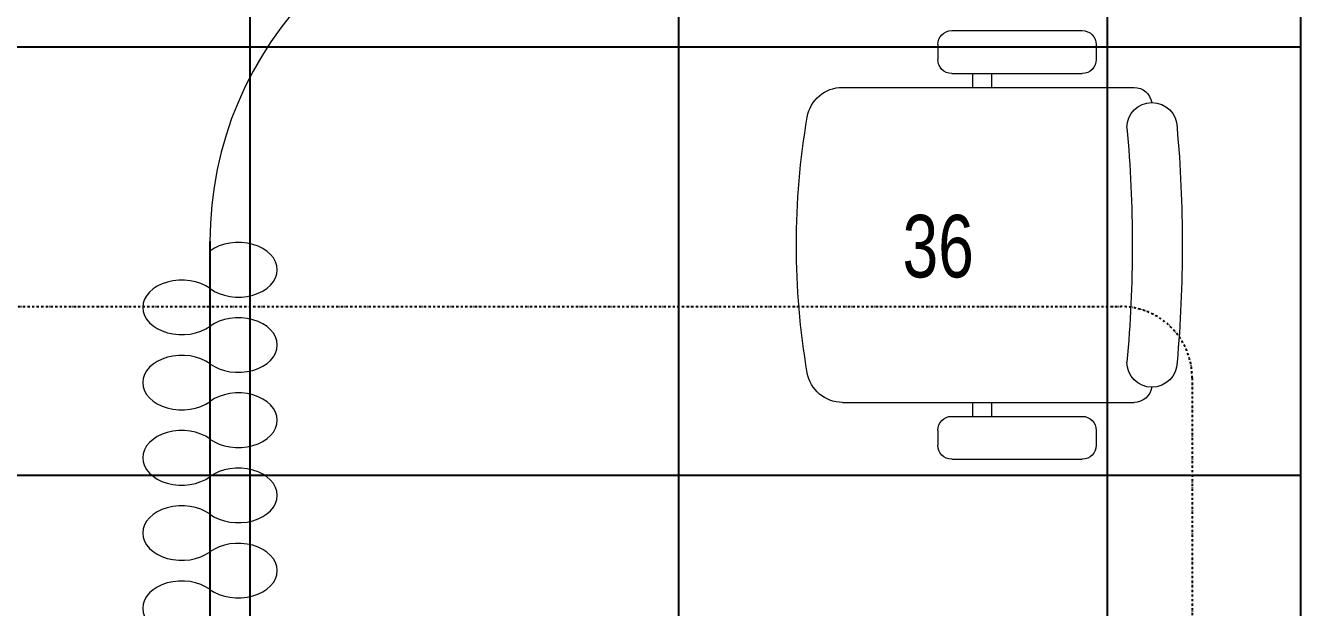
# Model space of a CAD drawing. Extents: x -560814 to 57327, y -29287 to 19916.
# Drawn here: x 36692 to 38476, y -11815 to -11000 of the extents above; entities that cross this region are included whole.
import ezdxf

# ---------------------------------------------------------------- set-up
doc = ezdxf.new("R2010")
doc.units = 0
doc.header["$LTSCALE"] = 0.25
doc.linetypes.add('DASHDOT', pattern=[25.4, 12.7, -6.35, 0, -6.35])
for name, color, linetype, lineweight in [('01-First Floor$0$72_EGR_EQP_TAG', 142, 'Continuous', 5), ('01-First Floor$0$LOADING', 253, 'Continuous', 5), ('01-First Floor$0$NEW Wall', 166, 'Continuous', 5), ('01-First Floor$0$Walls', 251, 'Continuous', 5), ('E-LITE-CLNG-CNDT', 6, 'DASHDOT', 35), ('T-DATA-CLNG-COND', 51, 'DASHDOT', 25)]:
    doc.layers.add(name, color=color, linetype=linetype, lineweight=lineweight)
doc.layers.add('01-First Floor$0$FALSE CEILING', color=251, linetype='Continuous')
doc.styles.add('01-First Floor$0$X3G_ENTITY_257CFD', font='swisscl.ttf', dxfattribs={"height": 200})

# ---------------------------------------------------------------- blocks, each defined once
blk = doc.blocks.new('01-First Floor$0$CURTAIN')
for centre, start, end in [((0.2633, 0.0395), 313.5684, 226.4316), ((0.4138, 0.0395), 313.5684, 226.4316), ((0.5643, 0.0395), 313.5684, 226.4316), ((0.7148, 0.0395), 313.5684, 226.4316), ((0.8653, 0.0395), 313.5684, 226.4316), ((0.3386, -0.0395), 133.5684, 46.4316), ((0.4891, -0.0395), 133.5684, 46.4316), ((0.6396, -0.0395), 133.5684, 46.4316), ((0.79, -0.0395), 133.5684, 46.4316), ((0.9405, -0.0395), 133.5684, 46.4316)]:
    blk.add_arc(centre, 0.0546, start, end)
blk = doc.blocks.new('*X241')
at = {"color": 0}
for p, q in [((5, 3), (5, 3)), ((5, 3), (5, 3)), ((5, 3), (5, 3)), ((5, 3), (5, 3)), ((5, 3), (5, 3)), ((5, 3), (5, 3)), ((5, 3), (5, 3)), ((5, 3), (5, 3)), ((5, 3), (5, 3)), ((5, 3), (5, 3)), ((5, 3), (5, 3)), ((5, 3), (5, 3)), ((5, 3), (5, 3)), ((5, 3), (5, 3)), ((5, 3), (5, 3)), ((5, 3), (5, 3)), ((5, 3), (5, 3)), ((5, 3), (5, 3)), ((5, 3), (5, 3)), ((5, 3), (5, 3)), ((5, 3), (5, 3)), ((5, 3), (5, 3)), ((5, 3), (5, 3)), ((5, 3), (5, 3)), ((5, 3), (5, 3)), ((5, 3), (5, 3)), ((5, 3), (5, 3)), ((5, 3), (5, 3)), ((5, 3), (5, 3)), ((5, 3), (5, 3)), ((5, 3), (5, 3)), ((5, 3), (5, 3)), ((5, 3), (5, 3)), ((5, 3), (5, 3)), ((5, 3), (5, 3)), ((5, 3), (5, 3)), ((5, 3), (5, 3)), ((5, 3), (5, 3)), ((5, 3), (5, 3)), ((5, 3), (5, 3)), ((5, 3), (5, 3)), ((5, 3), (5, 3)), ((5, 3), (5, 3)), ((5, 3), (5, 3)), ((5, 3), (5, 3)), ((5, 3), (5, 3)), ((5, 3), (5, 3)), ((5, 3), (5, 3)), ((5, 3), (5, 3)), ((5, 3), (5, 3)), ((5, 3), (5, 3)), ((5, 3), (5, 3)), ((5, 3), (5, 3)), ((5, 3), (5, 3)), ((5, 3), (5, 3)), ((5, 3), (5, 3)), ((5, 3), (5, 3)), ((5, 3), (5, 3)), ((5, 3), (5, 3)), ((5, 3), (5, 3)), ((5, 3), (5, 3)), ((5, 3), (5, 3)), ((5, 3), (5, 3)), ((5, 3), (5, 3)), ((5, 3), (5, 3)), ((5, 3), (5, 3)), ((6, 3), (5, 3)), ((5, 3), (5, 3)), ((6, 3), (5, 3)), ((5, 3), (5, 3)), ((6, 3), (5, 3)), ((5, 3), (5, 3)), ((6, 3), (5, 3)), ((5, 3), (5, 3)), ((5, 3), (5, 3)), ((5, 3), (5, 3)), ((5, 3), (5, 3)), ((5, 3), (5, 3)), ((5, 3), (5, 3)), ((5, 3), (5, 3)), ((5, 3), (5, 3)), ((5, 3), (5, 3)), ((5, 3), (5, 3)), ((5, 3), (5, 3)), ((5, 3), (5, 3)), ((5, 3), (5, 3)), ((5, 3), (5, 3)), ((5, 3), (5, 3)), ((5, 3), (5, 3)), ((5, 3), (5, 3)), ((5, 3), (5, 3)), ((5, 3), (5, 3)), ((5, 3), (5, 3)), ((5, 3), (5, 3)), ((5, 3), (5, 3)), ((5, 3), (5, 3)), ((6, 3), (6, 3)), ((6, 3), (6, 3)), ((6, 3), (6, 3)), ((6, 3), (6, 3)), ((6, 3), (6, 3)), ((6, 3), (6, 3)), ((6, 3), (6, 3)), ((6, 3), (6, 3)), ((6, 3), (6, 3)), ((6, 3), (6, 3)), ((6, 3), (6, 3)), ((6, 3), (6, 3)), ((6, 3), (6, 3)), ((6, 3), (6, 3)), ((6, 3), (6, 3)), ((6, 3), (6, 3)), ((6, 3), (6, 3)), ((6, 3), (6, 3)), ((6, 3), (6, 3)), ((6, 3), (6, 3)), ((6, 3), (6, 3)), ((6, 3), (6, 3)), ((6, 3), (6, 3)), ((6, 3), (6, 3)), ((6, 3), (6, 3)), ((6, 3), (6, 3)), ((6, 3), (6, 3)), ((6, 3), (6, 3)), ((6, 3), (6, 3)), ((6, 3), (6, 3)), ((6, 3), (6, 3)), ((6, 3), (6, 3)), ((6, 3), (6, 3)), ((6, 3), (6, 3)), ((6, 3), (6, 3)), ((6, 3), (6, 3)), ((6, 3), (6, 3)), ((6, 3), (6, 3)), ((6, 3), (6, 3)), ((6, 3), (6, 3)), ((6, 3), (6, 3)), ((6, 3), (6, 3)), ((6, 3), (6, 3)), ((6, 3), (6, 3)), ((6, 3), (6, 3)), ((6, 3), (6, 3)), ((6, 3), (6, 3)), ((6, 3), (6, 3)), ((6, 3), (6, 3)), ((6, 3), (6, 3)), ((6, 3), (6, 3)), ((6, 3), (6, 3)), ((6, 3), (6, 3)), ((6, 3), (6, 3)), ((6, 3), (6, 3)), ((6, 3), (6, 3)), ((6, 3), (6, 3)), ((6, 3), (6, 3)), ((6, 3), (6, 3)), ((6, 3), (6, 3)), ((6, 3), (6, 3)), ((6, 3), (6, 3)), ((6, 3), (6, 3)), ((6, 3), (6, 3)), ((6, 3), (6, 3)), ((6, 3), (6, 3)), ((6, 3), (6, 3)), ((6, 3), (6, 3)), ((6, 3), (6, 3)), ((6, 3), (6, 3)), ((6, 3), (6, 3)), ((6, 3), (6, 3)), ((6, 3), (6, 3)), ((6, 3), (6, 3)), ((6, 3), (6, 3)), ((6, 3), (6, 3)), ((6, 3), (6, 3)), ((6, 3), (6, 3)), ((6, 3), (6, 3)), ((6, 3), (6, 3)), ((6, 3), (6, 3)), ((6, 3), (6, 3)), ((6, 3), (6, 3)), ((6, 3), (6, 3)), ((6, 3), (6, 3)), ((6, 3), (6, 3)), ((6, 3), (6, 3)), ((6, 3), (6, 3)), ((6, 3), (6, 3)), ((6, 3), (6, 3)), ((6, 3), (6, 3)), ((6, 3), (6, 3)), ((6, 3), (6, 3)), ((6, 3), (6, 3)), ((6, 3), (6, 3)), ((6, 3), (6, 3)), ((6, 3), (6, 3)), ((6, 3), (6, 3)), ((6, 3), (6, 3)), ((6, 3), (6, 3)), ((6, 3), (6, 3)), ((6, 3), (6, 3)), ((6, 3), (6, 3)), ((6, 3), (6, 3)), ((6, 3), (6, 3)), ((6, 3), (6, 3)), ((6, 3), (6, 3)), ((6, 3), (6, 3)), ((6, 3), (6, 3)), ((6, 3), (6, 3)), ((6, 3), (6, 3)), ((6, 3), (6, 3)), ((6, 3), (6, 3)), ((6, 3), (6, 3)), ((6, 3), (6, 3)), ((6, 3), (6, 3)), ((6, 3), (6, 3)), ((6, 3), (6, 3)), ((6, 3), (6, 3)), ((6, 3), (6, 3)), ((6, 3), (6, 3)), ((6, 3), (6, 3)), ((6, 3), (6, 3)), ((6, 3), (6, 3)), ((6, 3), (6, 3)), ((6, 3), (6, 3)), ((6, 3), (6, 3)), ((6, 3), (6, 3)), ((6, 3), (6, 3)), ((6, 3), (6, 3)), ((6, 3), (6, 3)), ((6, 3), (6, 3)), ((6, 3), (6, 3)), ((6, 3), (6, 3)), ((6, 3), (6, 3)), ((6, 3), (6, 3)), ((6, 3), (6, 3)), ((6, 3), (6, 3)), ((6, 3), (6, 3)), ((6, 3), (6, 3)), ((6, 3), (6, 3)), ((6, 3), (6, 3)), ((6, 3), (6, 3)), ((6, 3), (6, 3)), ((6, 3), (6, 3)), ((6, 3), (6, 3)), ((6, 3), (6, 3)), ((6, 3), (6, 3)), ((6, 3), (6, 3)), ((6, 3), (6, 3)), ((6, 3), (6, 3)), ((6, 3), (6, 3)), ((6, 3), (6, 3)), ((6, 3), (6, 3)), ((6, 3), (6, 3)), ((6, 3), (6, 3)), ((6, 3), (6, 3)), ((6, 3), (6, 3)), ((6, 3), (6, 3)), ((6, 3), (6, 3)), ((6, 3), (6, 3)), ((6, 3), (6, 3)), ((6, 3), (6, 3)), ((6, 3), (6, 3)), ((6, 3), (6, 3)), ((6, 3), (6, 3)), ((6, 3), (6, 3)), ((6, 3), (6, 3)), ((6, 3), (6, 3)), ((6, 3), (6, 3)), ((6, 3), (6, 3)), ((6, 3), (6, 3)), ((6, 3), (6, 3)), ((6, 3), (6, 3)), ((6, 3), (6, 3)), ((6, 3), (6, 3)), ((6, 3), (6, 3)), ((6, 3), (6, 3)), ((6, 3), (6, 3)), ((6, 3), (6, 3)), ((6, 3), (6, 3)), ((6, 3), (6, 3)), ((6, 3), (6, 3)), ((6, 3), (6, 3)), ((6, 3), (6, 3)), ((6, 3), (6, 3)), ((6, 3), (6, 3)), ((6, 3), (6, 3)), ((6, 3), (6, 3)), ((6, 3), (6, 3)), ((6, 3), (6, 3)), ((6, 3), (6, 3)), ((6, 3), (6, 3)), ((6, 3), (6, 3)), ((6, 3), (6, 3)), ((6, 3), (6, 3)), ((6, 3), (6, 3)), ((6, 3), (6, 3)), ((6, 3), (6, 3)), ((6, 3), (6, 3)), ((6, 3), (6, 3)), ((6, 3), (6, 3)), ((6, 3), (6, 3)), ((6, 3), (6, 3)), ((6, 3), (5, 3)), ((6, 3), (5, 3)), ((6, 3), (5, 3)), ((6, 3), (5, 3)), ((6, 3), (5, 3)), ((6, 3), (6, 3)), ((6, 3), (6, 3)), ((6, 3), (6, 3)), ((6, 3), (6, 3)), ((6, 3), (6, 3)), ((6, 3), (6, 3)), ((6, 3), (6, 3)), ((6, 3), (6, 3)), ((6, 3), (6, 3)), ((6, 3), (6, 3)), ((6, 3), (6, 3)), ((6, 3), (6, 3)), ((6, 3), (6, 3)), ((6, 3), (6, 3)), ((6, 3), (6, 3)), ((6, 3), (6, 3)), ((6, 3), (6, 3)), ((6, 3), (6, 3)), ((6, 3), (6, 3)), ((6, 3), (6, 3)), ((6, 3), (6, 3)), ((6, 3), (6, 3)), ((6, 3), (6, 3)), ((6, 3), (6, 3)), ((6, 3), (6, 3)), ((6, 3), (6, 3)), ((6, 3), (6, 3)), ((6, 3), (6, 3)), ((6, 3), (6, 3)), ((6, 3), (6, 3)), ((6, 3), (6, 3)), ((6, 3), (6, 3)), ((6, 3), (6, 3)), ((6, 3), (6, 3)), ((6, 3), (6, 3)), ((6, 3), (6, 3)), ((6, 3), (6, 3)), ((6, 3), (6, 3)), ((6, 3), (6, 3)), ((6, 3), (6, 3)), ((6, 3), (6, 3)), ((6, 3), (6, 3)), ((6, 3), (6, 3)), ((6, 3), (6, 3)), ((6, 3), (6, 3)), ((6, 3), (6, 3)), ((6, 3), (6, 3)), ((6, 3), (6, 3)), ((6, 3), (6, 3)), ((6, 3), (6, 3)), ((6, 3), (6, 3)), ((6, 3), (6, 3)), ((6, 3), (6, 3)), ((6, 3), (6, 3)), ((6, 3), (6, 3)), ((6, 3), (6, 3)), ((6, 3), (6, 3)), ((6, 3), (6, 3)), ((6, 3), (6, 3)), ((6, 3), (6, 3)), ((6, 3), (6, 3)), ((6, 3), (6, 3)), ((6, 3), (6, 3)), ((6, 3), (6, 3)), ((6, 3), (6, 3)), ((6, 3), (6, 3)), ((6, 3), (6, 3)), ((6, 3), (6, 3)), ((6, 3), (6, 3)), ((6, 3), (6, 3)), ((6, 3), (6, 3)), ((6, 3), (6, 3)), ((6, 3), (6, 3)), ((6, 3), (6, 3)), ((6, 3), (6, 3)), ((6, 3), (6, 3)), ((6, 3), (6, 3)), ((6, 3), (6, 3)), ((6, 3), (6, 3)), ((6, 3), (6, 3)), ((6, 3), (6, 3)), ((6, 3), (6, 3)), ((6, 3), (6, 3)), ((6, 3), (6, 3)), ((6, 3), (6, 3)), ((6, 3), (6, 3)), ((6, 3), (6, 3)), ((6, 3), (6, 3)), ((6, 3), (6, 3)), ((6, 3), (6, 3)), ((6, 3), (6, 3)), ((6, 3), (6, 3)), ((6, 3), (6, 3)), ((6, 3), (6, 3)), ((6, 3), (6, 3)), ((6, 3), (6, 3)), ((6, 3), (6, 3)), ((6, 3), (6, 3)), ((6, 3), (6, 3)), ((6, 3), (6, 3)), ((6, 3), (6, 3)), ((6, 3), (6, 3)), ((6, 3), (6, 3)), ((6, 3), (6, 3)), ((6, 3), (6, 3)), ((6, 3), (6, 3)), ((6, 3), (6, 3)), ((6, 3), (6, 3)), ((6, 3), (6, 3)), ((6, 3), (6, 3)), ((6, 3), (6, 3)), ((6, 3), (6, 3)), ((6, 3), (6, 3)), ((6, 3), (6, 3)), ((6, 3), (6, 3)), ((6, 3), (6, 3)), ((6, 3), (6, 3)), ((6, 3), (6, 3)), ((6, 3), (6, 3)), ((6, 3), (6, 3)), ((6, 3), (6, 3)), ((6, 3), (6, 3)), ((6, 3), (6, 3)), ((6, 3), (6, 3)), ((6, 3), (6, 3)), ((6, 3), (6, 3)), ((6, 3), (6, 3)), ((6, 3), (6, 3)), ((6, 3), (6, 3)), ((6, 3), (6, 3)), ((6, 3), (6, 3)), ((6, 3), (6, 3)), ((6, 3), (6, 3)), ((6, 3), (6, 3)), ((6, 3), (6, 3)), ((6, 3), (6, 3)), ((6, 3), (6, 3)), ((6, 3), (6, 3)), ((6, 3), (6, 3)), ((6, 3), (6, 3)), ((6, 3), (6, 3)), ((6, 3), (6, 3)), ((6, 3), (6, 3)), ((6, 3), (6, 3)), ((6, 3), (6, 3)), ((6, 3), (6, 3)), ((6, 3), (6, 3)), ((6, 3), (6, 3)), ((6, 3), (6, 3)), ((6, 3), (6, 3)), ((6, 3), (6, 3)), ((6, 3), (6, 3)), ((6, 3), (6, 3)), ((6, 3), (6, 3)), ((6, 3), (6, 3)), ((6, 3), (6, 3)), ((6, 3), (6, 3)), ((6, 3), (6, 3)), ((6, 3), (6, 3)), ((6, 3), (6, 3)), ((6, 3), (6, 3)), ((6, 3), (6, 3)), ((6, 3), (6, 3)), ((6, 3), (6, 3)), ((6, 3), (6, 3)), ((6, 3), (6, 3)), ((6, 3), (6, 3)), ((6, 3), (6, 3)), ((6, 3), (6, 3)), ((6, 3), (6, 3)), ((6, 3), (6, 3)), ((6, 3), (6, 3)), ((6, 3), (6, 3)), ((6, 3), (6, 3)), ((6, 3), (6, 3)), ((6, 3), (6, 3)), ((6, 3), (6, 3)), ((6, 3), (6, 3)), ((6, 3), (6, 3)), ((6, 3), (6, 3)), ((6, 3), (6, 3)), ((6, 3), (6, 3)), ((6, 3), (6, 3)), ((6, 3), (6, 3)), ((6, 3), (6, 3)), ((6, 3), (6, 3)), ((6, 3), (6, 3)), ((6, 3), (6, 3)), ((6, 3), (6, 3)), ((6, 3), (6, 3)), ((6, 3), (6, 3)), ((6, 3), (6, 3)), ((6, 3), (6, 3)), ((6, 3), (6, 3)), ((6, 3), (6, 3)), ((6, 3), (6, 3)), ((6, 3), (6, 3)), ((6, 3), (6, 3)), ((6, 3), (6, 3)), ((6, 3), (6, 3)), ((6, 3), (6, 3)), ((6, 3), (6, 3)), ((6, 3), (6, 3)), ((6, 3), (6, 3)), ((6, 3), (6, 3)), ((6, 3), (6, 3)), ((6, 3), (6, 3)), ((6, 3), (6, 3)), ((6, 3), (6, 3)), ((6, 3), (6, 3)), ((6, 3), (6, 3)), ((6, 3), (6, 3)), ((6, 3), (6, 3)), ((6, 3), (6, 3)), ((6, 3), (6, 3)), ((6, 3), (6, 3)), ((6, 3), (6, 3)), ((6, 3), (6, 3)), ((6, 3), (6, 3)), ((6, 3), (6, 3)), ((6, 3), (6, 3)), ((6, 3), (6, 3)), ((6, 3), (6, 3)), ((6, 3), (6, 3)), ((6, 3), (6, 3)), ((6, 3), (6, 3)), ((6, 3), (6, 3)), ((6, 3), (6, 3)), ((6, 3), (6, 3)), ((6, 3), (6, 3)), ((6, 3), (6, 3)), ((6, 3), (6, 3)), ((6, 3), (6, 3)), ((6, 3), (6, 3)), ((6, 3), (6, 3)), ((6, 3), (6, 3)), ((6, 3), (6, 3)), ((6, 3), (6, 3)), ((6, 3), (6, 3)), ((6, 3), (6, 3)), ((6, 3), (6, 3)), ((6, 3), (6, 3)), ((6, 3), (6, 3)), ((6, 3), (6, 3)), ((6, 3), (6, 3)), ((6, 3), (6, 3)), ((6, 3), (6, 3)), ((6, 3), (6, 3)), ((6, 3), (6, 3)), ((6, 3), (6, 3)), ((6, 3), (6, 3)), ((6, 3), (6, 3)), ((6, 3), (6, 3)), ((6, 3), (6, 3)), ((6, 3), (6, 3)), ((6, 3), (6, 3)), ((6, 3), (6, 3)), ((6, 3), (6, 3)), ((6, 3), (6, 3)), ((6, 3), (6, 3)), ((6, 3), (6, 3)), ((6, 3), (6, 3)), ((6, 3), (6, 3)), ((6, 3), (6, 3)), ((6, 3), (6, 3)), ((6, 3), (6, 3)), ((6, 3), (6, 3)), ((6, 3), (6, 3)), ((6, 3), (6, 3)), ((6, 3), (6, 3)), ((6, 3), (6, 3)), ((6, 3), (6, 3)), ((6, 3), (6, 3)), ((6, 3), (6, 3)), ((6, 3), (6, 3)), ((6, 3), (6, 3)), ((6, 3), (6, 3)), ((6, 3), (6, 3)), ((6, 3), (6, 3)), ((6, 3), (6, 3)), ((6, 3), (6, 3)), ((6, 3), (6, 3)), ((6, 3), (6, 3)), ((6, 3), (6, 3)), ((6, 3), (6, 3)), ((6, 3), (6, 3)), ((6, 3), (6, 3)), ((6, 3), (6, 3)), ((6, 3), (6, 3)), ((6, 3), (6, 3)), ((6, 3), (6, 3)), ((6, 3), (6, 3)), ((6, 3), (6, 3)), ((6, 3), (6, 3)), ((6, 3), (6, 3)), ((6, 3), (6, 3)), ((6, 3), (6, 3)), ((6, 3), (6, 3)), ((6, 3), (6, 3)), ((6, 3), (6, 3)), ((6, 3), (6, 3)), ((6, 3), (6, 3)), ((6, 3), (6, 3)), ((6, 3), (6, 3)), ((6, 3), (6, 3)), ((6, 3), (6, 3)), ((6, 3), (6, 3)), ((6, 3), (6, 3)), ((6, 3), (6, 3)), ((6, 3), (6, 3)), ((6, 3), (6, 3)), ((6, 3), (6, 3)), ((6, 3), (6, 3)), ((6, 3), (6, 3)), ((6, 3), (6, 3)), ((6, 3), (6, 3)), ((6, 3), (6, 3))]:
    blk.add_line(p, q, dxfattribs=at)
blk = doc.blocks.new('*X242')
at = {"color": 0}
for p, q in [((13, 1), (13, 1)), ((13, 1), (13, 1)), ((13, 1), (13, 1)), ((13, 1), (13, 1)), ((13, 1), (13, 1)), ((13, 1), (13, 1)), ((13, 1), (13, 1)), ((13, 1), (13, 1)), ((13, 1), (13, 1)), ((13, 1), (13, 1)), ((13, 1), (13, 1)), ((13, 1), (13, 1)), ((13, 1), (13, 1)), ((13, 1), (13, 1)), ((13, 1), (13, 1)), ((13, 1), (14, 1)), ((13, 1), (14, 1)), ((13, 1), (14, 1)), ((13, 1), (13, 1)), ((13, 1), (13, 1)), ((13, 1), (13, 1)), ((13, 1), (13, 1)), ((13, 1), (13, 1)), ((13, 1), (13, 1)), ((13, 1), (13, 1)), ((13, 1), (13, 1)), ((13, 1), (13, 1)), ((13, 1), (13, 1)), ((13, 1), (13, 1)), ((13, 1), (13, 1)), ((13, 1), (13, 1)), ((13, 1), (13, 1)), ((13, 1), (13, 1)), ((13, 1), (13, 1)), ((13, 1), (13, 1)), ((13, 1), (13, 1)), ((13, 1), (13, 1)), ((13, 1), (13, 1)), ((13, 1), (13, 1)), ((13, 1), (13, 1)), ((13, 1), (13, 1)), ((13, 1), (13, 1)), ((13, 1), (13, 1)), ((13, 1), (13, 1)), ((13, 1), (13, 1)), ((13, 1), (13, 1)), ((13, 1), (13, 1)), ((13, 1), (13, 1)), ((13, 1), (13, 1)), ((13, 1), (13, 1)), ((13, 1), (13, 1)), ((13, 1), (13, 1)), ((13, 1), (13, 1)), ((13, 1), (13, 1)), ((13, 1), (13, 1)), ((13, 1), (13, 1)), ((13, 1), (13, 1)), ((13, 1), (13, 1)), ((13, 1), (13, 1)), ((13, 1), (13, 1)), ((13, 1), (13, 1)), ((13, 1), (13, 1)), ((13, 1), (13, 1)), ((13, 1), (13, 1)), ((13, 1), (13, 1)), ((13, 1), (13, 1)), ((13, 1), (13, 1)), ((13, 1), (13, 1)), ((13, 1), (13, 1)), ((13, 1), (13, 1)), ((13, 1), (13, 1)), ((13, 1), (13, 1)), ((13, 1), (13, 1)), ((13, 1), (13, 1)), ((13, 1), (13, 1)), ((13, 1), (13, 1)), ((13, 1), (13, 1)), ((13, 1), (13, 1)), ((13, 1), (13, 1)), ((13, 1), (13, 1)), ((13, 1), (13, 1)), ((13, 1), (13, 1)), ((13, 1), (13, 1)), ((13, 1), (13, 1)), ((13, 1), (13, 1)), ((13, 1), (13, 1)), ((13, 1), (13, 1)), ((13, 1), (13, 1)), ((13, 1), (13, 1)), ((13, 1), (13, 1)), ((13, 1), (13, 1)), ((13, 1), (13, 1)), ((13, 1), (13, 1)), ((13, 1), (13, 1)), ((13, 1), (13, 1)), ((13, 1), (13, 1)), ((13, 1), (13, 1)), ((13, 1), (13, 1)), ((13, 1), (13, 1)), ((13, 1), (13, 1)), ((13, 1), (13, 1)), ((13, 1), (13, 1)), ((13, 1), (13, 1)), ((13, 1), (13, 1)), ((13, 1), (13, 1)), ((13, 1), (13, 1)), ((13, 1), (13, 1)), ((13, 1), (13, 1)), ((13, 1), (13, 1)), ((13, 1), (13, 1)), ((13, 1), (13, 1)), ((13, 1), (13, 1)), ((13, 1), (13, 1)), ((13, 1), (13, 1)), ((13, 1), (13, 1)), ((13, 1), (13, 1)), ((13, 1), (13, 1)), ((13, 1), (13, 1)), ((13, 1), (13, 1)), ((13, 1), (13, 1)), ((13, 1), (13, 1)), ((13, 1), (13, 1)), ((13, 1), (13, 1)), ((13, 1), (14, 1)), ((13, 0), (13, 0)), ((13, 0), (13, 0)), ((13, 0), (13, 0)), ((13, 0), (13, 0)), ((13, 0), (13, 0)), ((13, 0), (13, 0)), ((13, 0), (13, 0)), ((13, 0), (13, 0)), ((13, 0), (13, 0)), ((13, 0), (13, 0)), ((13, 0), (13, 0)), ((13, 0), (13, 0)), ((13, 0), (13, 0)), ((13, 0), (13, 0)), ((13, 0), (13, 0)), ((13, 0), (13, 0)), ((13, 0), (13, 0)), ((13, 0), (13, 0)), ((13, 0), (13, 0)), ((13, 0), (13, 0)), ((13, 0), (13, 0)), ((13, 0), (13, 0)), ((13, 0), (13, 0)), ((13, 0), (13, 0)), ((13, 0), (13, 0)), ((13, 0), (13, 0)), ((13, 0), (13, 0)), ((13, 0), (13, 0)), ((13, 0), (13, 0)), ((13, 0), (13, 0)), ((13, 0), (13, 0)), ((13, 0), (13, 0)), ((13, 0), (13, 0)), ((13, 0), (13, 0)), ((13, 0), (13, 0)), ((13, 0), (13, 0)), ((13, 0), (13, 0)), ((13, 0), (13, 0)), ((13, 0), (13, 0)), ((13, 0), (13, 0)), ((13, 0), (13, 0)), ((13, 0), (13, 0)), ((13, 0), (13, 0)), ((13, 0), (13, 0)), ((13, 0), (13, 0)), ((13, 0), (13, 0)), ((13, 0), (13, 0)), ((13, 0), (13, 0)), ((13, 0), (14, 0)), ((13, 0), (14, 0)), ((13, 0), (13, 0)), ((13, 0), (14, 0)), ((14, 1), (14, 1)), ((14, 1), (14, 1)), ((14, 1), (14, 1)), ((14, 1), (14, 1)), ((14, 1), (14, 1)), ((14, 1), (14, 1)), ((14, 1), (14, 1)), ((14, 1), (14, 1)), ((14, 1), (14, 1)), ((14, 1), (14, 1)), ((14, 1), (14, 1)), ((14, 1), (14, 1)), ((14, 1), (14, 1)), ((14, 1), (14, 1)), ((14, 1), (14, 1)), ((14, 1), (14, 1)), ((14, 1), (14, 1)), ((14, 1), (14, 1)), ((14, 1), (14, 1)), ((14, 1), (14, 1)), ((14, 1), (14, 1)), ((14, 1), (14, 1)), ((14, 1), (14, 1)), ((14, 1), (14, 1)), ((14, 1), (14, 1)), ((14, 1), (14, 1)), ((14, 1), (14, 1)), ((14, 1), (14, 1)), ((14, 1), (14, 1)), ((14, 1), (14, 1)), ((14, 1), (14, 1)), ((14, 1), (14, 1)), ((14, 1), (14, 1)), ((14, 1), (14, 1)), ((14, 1), (14, 1)), ((14, 1), (14, 1)), ((14, 1), (14, 1)), ((14, 1), (14, 1)), ((14, 1), (14, 1)), ((14, 1), (14, 1)), ((14, 1), (14, 1)), ((14, 1), (14, 1)), ((14, 1), (14, 1)), ((14, 1), (14, 1)), ((14, 1), (14, 1)), ((14, 1), (14, 1)), ((14, 1), (14, 1)), ((14, 1), (14, 1)), ((14, 1), (14, 1)), ((14, 1), (14, 1)), ((14, 1), (14, 1)), ((14, 1), (14, 1)), ((14, 1), (14, 1)), ((14, 1), (14, 1)), ((14, 1), (14, 1)), ((14, 1), (14, 1)), ((14, 1), (14, 1)), ((14, 1), (14, 1)), ((14, 1), (14, 1)), ((14, 1), (14, 1)), ((14, 1), (14, 1)), ((14, 1), (14, 1)), ((14, 1), (14, 1)), ((14, 1), (14, 1)), ((14, 1), (14, 1)), ((14, 1), (14, 1)), ((14, 1), (14, 1)), ((14, 1), (14, 1)), ((14, 1), (14, 1)), ((14, 1), (14, 1)), ((14, 1), (14, 1)), ((14, 1), (14, 1)), ((14, 1), (14, 1)), ((14, 1), (14, 1)), ((14, 1), (14, 1)), ((14, 1), (14, 1)), ((14, 1), (14, 1)), ((14, 1), (14, 1)), ((14, 1), (14, 1)), ((14, 1), (14, 1)), ((14, 1), (14, 1)), ((14, 1), (14, 1)), ((14, 1), (14, 1)), ((14, 1), (14, 1)), ((14, 1), (14, 1)), ((14, 1), (14, 1)), ((14, 1), (14, 1)), ((14, 1), (14, 1)), ((14, 1), (14, 1)), ((14, 1), (14, 1)), ((14, 1), (14, 1)), ((14, 1), (14, 1)), ((14, 1), (14, 1)), ((14, 1), (14, 1)), ((14, 0), (14, 0)), ((14, 0), (14, 0)), ((14, 0), (14, 0)), ((14, 0), (14, 0)), ((14, 0), (14, 0)), ((14, 0), (14, 0)), ((14, 0), (14, 0)), ((14, 0), (14, 0)), ((14, 0), (14, 0)), ((14, 0), (14, 0)), ((14, 0), (14, 0)), ((14, 0), (14, 0)), ((14, 0), (14, 0)), ((14, 0), (14, 0)), ((14, 0), (14, 0)), ((14, 0), (14, 0)), ((14, 0), (14, 0)), ((14, 0), (14, 0)), ((14, 0), (14, 0)), ((14, 0), (14, 0)), ((14, 0), (14, 0)), ((14, 0), (14, 0)), ((14, 0), (14, 0)), ((14, 0), (14, 0)), ((14, 0), (14, 0)), ((14, 0), (14, 0)), ((14, 0), (14, 0)), ((14, 0), (14, 0)), ((14, 0), (14, 0)), ((14, 0), (14, 0)), ((14, 0), (14, 0)), ((14, 0), (14, 0)), ((14, 0), (14, 0)), ((14, 0), (14, 0)), ((14, 0), (14, 0)), ((14, 0), (14, 0)), ((14, 0), (14, 0)), ((14, 0), (14, 0)), ((14, 0), (14, 0)), ((14, 0), (14, 0)), ((14, 0), (14, 0)), ((14, 0), (14, 0)), ((14, 0), (14, 0)), ((14, 0), (14, 0)), ((14, 0), (14, 0)), ((14, 0), (14, 0)), ((14, 0), (14, 0)), ((14, 0), (14, 0)), ((13, 0), (13, 0)), ((13, 0), (14, 0)), ((13, 0), (13, 0)), ((13, 0), (14, 0)), ((13, 0), (13, 0)), ((13, 0), (14, 0)), ((13, 0), (13, 0)), ((13, 0), (13, 0)), ((13, 0), (13, 0)), ((13, 0), (13, 0)), ((13, 0), (14, 0)), ((13, 0), (13, 0)), ((13, 0), (14, 0)), ((13, 0), (13, 0)), ((13, 0), (14, 0)), ((13, 0), (13, 0)), ((13, 0), (14, 0)), ((13, 0), (13, 0)), ((13, 0), (14, 0)), ((13, 0), (13, 0)), ((13, 0), (14, 0)), ((13, 0), (13, 0)), ((13, 0), (14, 0)), ((13, 0), (13, 0)), ((13, 0), (13, 0)), ((13, 0), (13, 0)), ((13, 0), (14, 0)), ((13, 0), (13, 0)), ((13, 0), (14, 0)), ((13, 0), (13, 0)), ((13, 0), (14, 0)), ((13, 0), (13, 0)), ((13, 0), (14, 0)), ((13, 0), (13, 0)), ((13, 0), (13, 0)), ((13, 0), (13, 0)), ((13, 0), (13, 0)), ((13, 0), (13, 0)), ((13, 0), (13, 0)), ((13, 0), (13, 0)), ((13, 0), (13, 0)), ((13, 0), (13, 0)), ((13, 0), (13, 0)), ((13, 0), (13, 0)), ((13, 0), (13, 0)), ((13, 0), (13, 0)), ((13, 0), (13, 0)), ((13, 0), (13, 0)), ((13, 0), (13, 0)), ((13, 0), (13, 0)), ((13, 0), (13, 0)), ((13, 0), (13, 0)), ((13, 0), (13, 0)), ((13, 0), (13, 0)), ((13, 0), (13, 0)), ((13, 0), (13, 0)), ((13, 0), (13, 0)), ((13, 0), (13, 0)), ((13, 0), (13, 0)), ((13, 0), (13, 0)), ((13, 0), (13, 0)), ((13, 0), (13, 0)), ((13, 0), (13, 0)), ((13, 0), (13, 0)), ((13, -1), (13, -1)), ((13, -1), (13, -1)), ((13, -1), (13, -1)), ((13, -1), (13, -1)), ((13, -1), (13, -1)), ((13, -1), (14, -1)), ((13, -1), (13, -1)), ((14, 0), (14, 0)), ((14, 0), (14, 0)), ((14, 0), (14, 0)), ((14, 0), (14, 0)), ((14, 0), (14, 0)), ((14, 0), (14, 0)), ((14, 0), (14, 0)), ((14, 0), (14, 0)), ((14, 0), (14, 0)), ((14, 0), (14, 0)), ((14, 0), (14, 0)), ((14, 0), (14, 0)), ((14, 0), (14, 0)), ((14, 0), (14, 0)), ((14, 0), (14, 0)), ((13, 0), (14, 0)), ((14, 0), (14, 0)), ((14, 0), (14, 0)), ((14, 0), (14, 0)), ((14, 0), (14, 0)), ((14, 0), (14, 0)), ((14, 0), (14, 0)), ((14, 0), (14, 0)), ((14, 0), (14, 0)), ((14, 0), (14, 0)), ((14, 0), (14, 0)), ((14, 0), (14, 0)), ((14, 0), (14, 0)), ((14, 0), (14, 0)), ((14, 0), (14, 0)), ((14, 0), (14, 0)), ((14, 0), (14, 0)), ((14, 0), (14, 0)), ((14, 0), (14, 0)), ((14, 0), (14, 0)), ((14, 0), (14, 0)), ((14, 0), (14, 0)), ((14, 0), (14, 0)), ((14, 0), (14, 0)), ((14, 0), (14, 0)), ((14, 0), (14, 0)), ((14, 0), (14, 0)), ((14, 0), (14, 0)), ((14, 0), (14, 0)), ((14, 0), (14, 0)), ((14, 0), (14, 0)), ((14, 0), (14, 0)), ((14, 0), (14, 0)), ((14, 0), (14, 0)), ((14, 0), (14, 0)), ((14, -1), (14, -1)), ((14, -1), (14, -1)), ((14, -1), (14, -1)), ((14, -1), (14, -1)), ((14, -1), (14, -1))]:
    blk.add_line(p, q, dxfattribs=at)
blk = doc.blocks.new('01-First Floor$0$GF21018-P')
at = {"color": 0}
for p, q in [((-0.2207, 0.4756), (-0.2207, 0.0675)), ((0.2205, 0.4756), (0.2205, 0.0675)), ((-0.2806, 0.3422), (-0.2598, 0.3422)), ((0.2596, 0.3422), (0.2804, 0.3422)), ((-0.3002, 0.3226), (-0.3002, 0.14)), ((-0.2402, 0.3226), (-0.2402, 0.14)), ((0.24, 0.3226), (0.24, 0.14)), ((0.3, 0.3226), (0.3, 0.14)), ((-0.2402, 0.2937), (-0.2207, 0.2937)), ((0.2205, 0.2937), (0.24, 0.2937)), ((-0.2402, 0.2671), (-0.2207, 0.2671)), ((0.2205, 0.2671), (0.24, 0.2671)), ((-0.2806, 0.1204), (-0.2598, 0.1204)), ((0.2596, 0.1204), (0.2804, 0.1204))]:
    blk.add_line(p, q, dxfattribs=at)
for points in [[(0.24, 0.2937), (0.24, 0.2937), (0.24, 0.2937), (0.24, 0.2937), (0.24, 0.2937), (0.24, 0.2937), (0.24, 0.2937), (0.24, 0.2937), (0.24, 0.2937), (0.24, 0.2937), (0.24, 0.2937), (0.24, 0.2937), (0.24, 0.2937), (0.24, 0.2937), (0.24, 0.2937), (0.24, 0.2937), (0.24, 0.2937), (0.24, 0.2937), (0.24, 0.2937), (0.24, 0.2937), (0.24, 0.2937), (0.24, 0.2937), (0.24, 0.2937), (0.24, 0.2937), (0.24, 0.2937), (0.24, 0.2937), (0.24, 0.2937), (0.24, 0.2937), (0.24, 0.2937), (0.24, 0.2937), (0.24, 0.2937), (0.24, 0.2937), (0.24, 0.2937), (0.24, 0.2937), (0.24, 0.2937), (0.24, 0.2937), (0.24, 0.2937), (0.24, 0.2937), (0.24, 0.2937), (0.24, 0.2937), (0.24, 0.2937), (0.24, 0.2937), (0.24, 0.2937), (0.24, 0.2937), (0.24, 0.2937), (0.24, 0.2937), (0.24, 0.2937), (0.24, 0.2937), (0.24, 0.2937), (0.24, 0.2937), (0.24, 0.2937), (0.24, 0.2937), (0.24, 0.2937), (0.24, 0.2937), (0.24, 0.2937), (0.24, 0.2937), (0.24, 0.2937), (0.24, 0.2937), (0.24, 0.2937), (0.24, 0.2937), (0.24, 0.2937), (0.24, 0.2937), (0.24, 0.2937), (0.24, 0.2937), (0.24, 0.2937), (0.24, 0.2937), (0.24, 0.2937), (0.24, 0.2937), (0.24, 0.2937), (0.24, 0.2937), (0.24, 0.2937), (0.24, 0.2937), (0.24, 0.2937), (0.24, 0.2937), (0.24, 0.2937), (0.24, 0.2937), (0.24, 0.2937), (0.24, 0.2937), (0.24, 0.2937), (0.24, 0.2937), (0.24, 0.2937), (0.24, 0.2937), (0.24, 0.2937), (0.24, 0.2937), (0.24, 0.2937), (0.24, 0.2937), (0.24, 0.2937), (0.24, 0.2937), (0.24, 0.2937), (0.24, 0.2937), (0.24, 0.2937), (0.24, 0.2937), (0.24, 0.2937), (0.24, 0.2937), (0.24, 0.2937), (0.24, 0.2937), (0.24, 0.2937), (0.24, 0.2937), (0.24, 0.2937), (0.24, 0.2937), (0.24, 0.2937), (0.24, 0.2937), (0.24, 0.2937), (0.24, 0.2937), (0.24, 0.2937), (0.24, 0.2937), (0.24, 0.2937), (0.24, 0.2937), (0.24, 0.2937), (0.24, 0.2937), (0.24, 0.2937), (0.24, 0.2937), (0.24, 0.2937), (0.24, 0.2937), (0.24, 0.2937), (0.24, 0.2937), (0.24, 0.2937), (0.24, 0.2937), (0.24, 0.2937), (0.24, 0.2937), (0.24, 0.2937), (0.24, 0.2937), (0.24, 0.2937), (0.24, 0.2937), (0.24, 0.2937), (0.24, 0.2937), (0.24, 0.2937), (0.24, 0.2937), (0.24, 0.2937), (0.24, 0.2937), (0.24, 0.2937), (0.24, 0.2937), (0.24, 0.2937), (0.24, 0.2937), (0.24, 0.2937), (0.24, 0.2937), (0.24, 0.2937), (0.24, 0.2937), (0.24, 0.2937), (0.24, 0.2937), (0.24, 0.2937), (0.24, 0.2937), (0.24, 0.2937), (0.24, 0.2937), (0.24, 0.2937), (0.24, 0.2937), (0.24, 0.2937), (0.24, 0.2937), (0.24, 0.2937), (0.24, 0.2937), (0.24, 0.2937), (0.24, 0.2937), (0.24, 0.2937), (0.24, 0.2937), (0.24, 0.2937), (0.24, 0.2937), (0.24, 0.2937), (0.24, 0.2937), (0.24, 0.2937), (0.24, 0.2937), (0.24, 0.2937), (0.24, 0.2937), (0.24, 0.2937), (0.24, 0.2937), (0.24, 0.2937), (0.24, 0.2937), (0.24, 0.2937), (0.24, 0.2937), (0.24, 0.2937), (0.24, 0.2937), (0.24, 0.2937), (0.24, 0.2937), (0.24, 0.2937), (0.24, 0.2937), (0.24, 0.2937), (0.24, 0.2937), (0.24, 0.2937), (0.24, 0.2937), (0.24, 0.2937), (0.24, 0.2937), (0.24, 0.2937), (0.24, 0.2937), (0.24, 0.2937), (0.24, 0.2937), (0.24, 0.2937), (0.24, 0.2937), (0.24, 0.2937), (0.24, 0.2937), (0.24, 0.2937), (0.24, 0.2937), (0.24, 0.2937), (0.24, 0.2937), (0.24, 0.2937), (0.24, 0.2937), (0.24, 0.2937), (0.24, 0.2937), (0.24, 0.2937), (0.24, 0.2937), (0.24, 0.2937), (0.24, 0.2937), (0.24, 0.2937), (0.24, 0.2937), (0.24, 0.2937), (0.24, 0.2937), (0.24, 0.2937), (0.24, 0.2937), (0.24, 0.2937), (0.24, 0.2937), (0.24, 0.2937), (0.24, 0.2937), (0.24, 0.2937), (0.24, 0.2937), (0.24, 0.2937), (0.24, 0.2937), (0.24, 0.2937), (0.24, 0.2937), (0.24, 0.2937), (0.24, 0.2937), (0.24, 0.2937), (0.24, 0.2937), (0.24, 0.2937), (0.24, 0.2937), (0.24, 0.2937), (0.24, 0.2937), (0.24, 0.2937), (0.24, 0.2937), (0.24, 0.2937), (0.24, 0.2937), (0.24, 0.2937), (0.24, 0.2937), (0.24, 0.2937), (0.24, 0.2937), (0.24, 0.2937), (0.24, 0.2937), (0.24, 0.2937), (0.24, 0.2937), (0.24, 0.2937), (0.24, 0.2937), (0.24, 0.2937), (0.24, 0.2937), (0.24, 0.2937), (0.24, 0.2937), (0.24, 0.2937), (0.24, 0.2937), (0.24, 0.2937), (0.24, 0.2937), (0.24, 0.2937), (0.24, 0.2937), (0.24, 0.2937), (0.24, 0.2937), (0.24, 0.2937), (0.24, 0.2937), (0.24, 0.2937), (0.24, 0.2937), (0.24, 0.2937), (0.24, 0.2937), (0.24, 0.2937), (0.24, 0.2937), (0.24, 0.2937), (0.24, 0.2937), (0.24, 0.2937), (0.24, 0.2937), (0.24, 0.2937), (0.24, 0.2937), (0.24, 0.2937), (0.24, 0.2937), (0.24, 0.2937), (0.24, 0.2937), (0.24, 0.2937), (0.24, 0.2937), (0.24, 0.2937), (0.24, 0.2937), (0.24, 0.2937), (0.24, 0.2937), (0.24, 0.2937), (0.24, 0.2937), (0.24, 0.2937)], [(0.24, 0.2937), (0.24, 0.2937), (0.24, 0.2937), (0.24, 0.2937), (0.24, 0.2937), (0.24, 0.2937), (0.24, 0.2937), (0.24, 0.2937), (0.24, 0.2937), (0.24, 0.2937), (0.24, 0.2937), (0.24, 0.2937), (0.24, 0.2937), (0.24, 0.2937), (0.24, 0.2937), (0.24, 0.2937), (0.24, 0.2937), (0.24, 0.2937), (0.24, 0.2937), (0.24, 0.2937), (0.24, 0.2937), (0.24, 0.2937), (0.24, 0.2937), (0.24, 0.2937), (0.24, 0.2937), (0.24, 0.2937), (0.24, 0.2937), (0.24, 0.2937), (0.24, 0.2937), (0.24, 0.2937), (0.24, 0.2937), (0.24, 0.2937), (0.24, 0.2937), (0.24, 0.2937), (0.24, 0.2937), (0.24, 0.2937), (0.24, 0.2937), (0.24, 0.2937), (0.24, 0.2937), (0.24, 0.2937), (0.24, 0.2937), (0.24, 0.2937), (0.24, 0.2937), (0.24, 0.2937), (0.24, 0.2937), (0.24, 0.2937), (0.24, 0.2937), (0.24, 0.2937), (0.24, 0.2937), (0.24, 0.2937), (0.24, 0.2937), (0.24, 0.2937), (0.24, 0.2937), (0.24, 0.2937), (0.24, 0.2937), (0.24, 0.2937), (0.24, 0.2937), (0.24, 0.2937), (0.24, 0.2937), (0.24, 0.2937), (0.24, 0.2937), (0.24, 0.2937), (0.24, 0.2937), (0.24, 0.2937), (0.24, 0.2937), (0.24, 0.2937), (0.24, 0.2937), (0.24, 0.2937), (0.24, 0.2937), (0.24, 0.2937), (0.24, 0.2937), (0.24, 0.2937), (0.24, 0.2937), (0.24, 0.2937), (0.24, 0.2937), (0.24, 0.2937), (0.24, 0.2937), (0.24, 0.2937), (0.24, 0.2937), (0.24, 0.2937), (0.24, 0.2937), (0.24, 0.2937), (0.24, 0.2937), (0.24, 0.2937), (0.24, 0.2937), (0.24, 0.2937), (0.24, 0.2937), (0.24, 0.2937), (0.24, 0.2937), (0.24, 0.2937), (0.24, 0.2937), (0.24, 0.2937), (0.24, 0.2937), (0.24, 0.2937), (0.24, 0.2937), (0.24, 0.2937), (0.24, 0.2937), (0.24, 0.2937), (0.24, 0.2937), (0.24, 0.2937), (0.24, 0.2937), (0.24, 0.2937), (0.24, 0.2937), (0.24, 0.2937), (0.24, 0.2937), (0.24, 0.2937), (0.24, 0.2937), (0.24, 0.2937), (0.24, 0.2937), (0.24, 0.2937), (0.24, 0.2937), (0.24, 0.2937), (0.24, 0.2937), (0.24, 0.2937), (0.24, 0.2937), (0.24, 0.2937), (0.24, 0.2937), (0.24, 0.2937), (0.24, 0.2937), (0.24, 0.2937), (0.24, 0.2937), (0.24, 0.2937), (0.24, 0.2937), (0.24, 0.2937), (0.24, 0.2937), (0.24, 0.2937), (0.24, 0.2937), (0.24, 0.2937), (0.24, 0.2937), (0.24, 0.2937), (0.24, 0.2937), (0.24, 0.2937), (0.24, 0.2937), (0.24, 0.2937), (0.24, 0.2937), (0.24, 0.2937), (0.24, 0.2937), (0.24, 0.2937), (0.24, 0.2937), (0.24, 0.2937), (0.24, 0.2937), (0.24, 0.2937), (0.24, 0.2937), (0.24, 0.2937), (0.24, 0.2937), (0.24, 0.2937), (0.24, 0.2937), (0.24, 0.2937), (0.24, 0.2937), (0.24, 0.2937), (0.24, 0.2937), (0.24, 0.2937), (0.24, 0.2937), (0.24, 0.2937), (0.24, 0.2937), (0.24, 0.2937), (0.24, 0.2937), (0.24, 0.2937), (0.24, 0.2937), (0.24, 0.2937), (0.24, 0.2937), (0.24, 0.2937), (0.24, 0.2937), (0.24, 0.2937), (0.24, 0.2937), (0.24, 0.2937), (0.24, 0.2937), (0.24, 0.2937), (0.24, 0.2937), (0.24, 0.2937), (0.24, 0.2937), (0.24, 0.2937), (0.24, 0.2937), (0.24, 0.2937), (0.24, 0.2937), (0.24, 0.2937), (0.24, 0.2937), (0.24, 0.2937), (0.24, 0.2937), (0.24, 0.2937), (0.24, 0.2937), (0.24, 0.2937), (0.24, 0.2937), (0.24, 0.2937), (0.24, 0.2937), (0.24, 0.2937), (0.24, 0.2937), (0.24, 0.2937), (0.24, 0.2937), (0.24, 0.2937), (0.24, 0.2937), (0.24, 0.2937), (0.24, 0.2937), (0.24, 0.2937), (0.24, 0.2937), (0.24, 0.2937), (0.24, 0.2937), (0.24, 0.2937), (0.24, 0.2937), (0.24, 0.2937), (0.24, 0.2937), (0.24, 0.2937), (0.24, 0.2937), (0.24, 0.2937), (0.24, 0.2937), (0.24, 0.2937), (0.24, 0.2937), (0.24, 0.2937), (0.24, 0.2937), (0.24, 0.2937), (0.24, 0.2937), (0.24, 0.2937), (0.24, 0.2937), (0.24, 0.2937), (0.24, 0.2937), (0.24, 0.2937), (0.24, 0.2937), (0.24, 0.2937), (0.24, 0.2937)], [(0.24, 0.2937), (0.24, 0.2937), (0.24, 0.2937), (0.24, 0.2937), (0.24, 0.2937), (0.24, 0.2937), (0.24, 0.2937), (0.24, 0.2937), (0.24, 0.2937), (0.24, 0.2937), (0.24, 0.2937), (0.24, 0.2937), (0.24, 0.2937), (0.24, 0.2937), (0.24, 0.2937), (0.24, 0.2937), (0.24, 0.2937), (0.24, 0.2937), (0.24, 0.2937), (0.24, 0.2937), (0.24, 0.2937), (0.24, 0.2937), (0.24, 0.2937), (0.24, 0.2937), (0.24, 0.2937), (0.24, 0.2937), (0.24, 0.2937), (0.24, 0.2937), (0.24, 0.2937), (0.24, 0.2937), (0.24, 0.2937), (0.24, 0.2937), (0.24, 0.2937), (0.24, 0.2937), (0.24, 0.2937), (0.24, 0.2937), (0.24, 0.2937), (0.24, 0.2937), (0.24, 0.2937), (0.24, 0.2937), (0.24, 0.2937), (0.24, 0.2937), (0.24, 0.2937), (0.24, 0.2937), (0.24, 0.2937), (0.24, 0.2937), (0.24, 0.2937), (0.24, 0.2937), (0.24, 0.2937), (0.24, 0.2937), (0.24, 0.2937), (0.24, 0.2937), (0.24, 0.2937), (0.24, 0.2937), (0.24, 0.2937), (0.24, 0.2937), (0.24, 0.2937), (0.24, 0.2937), (0.24, 0.2937), (0.24, 0.2937), (0.24, 0.2937), (0.24, 0.2937), (0.24, 0.2937), (0.24, 0.2937), (0.24, 0.2937), (0.24, 0.2937), (0.24, 0.2937), (0.24, 0.2937), (0.24, 0.2937), (0.24, 0.2937), (0.24, 0.2937), (0.24, 0.2937), (0.24, 0.2937), (0.24, 0.2937), (0.24, 0.2937), (0.24, 0.2937), (0.24, 0.2937), (0.24, 0.2937), (0.24, 0.2937), (0.24, 0.2937), (0.24, 0.2937), (0.24, 0.2937), (0.24, 0.2937), (0.24, 0.2937), (0.24, 0.2937), (0.24, 0.2937), (0.24, 0.2937), (0.24, 0.2937), (0.24, 0.2937), (0.24, 0.2937), (0.24, 0.2937), (0.24, 0.2937), (0.24, 0.2937), (0.24, 0.2937), (0.24, 0.2937), (0.24, 0.2937), (0.24, 0.2937), (0.24, 0.2937), (0.24, 0.2937), (0.24, 0.2937), (0.24, 0.2937), (0.24, 0.2937), (0.24, 0.2937), (0.24, 0.2937), (0.24, 0.2937), (0.24, 0.2937), (0.24, 0.2937), (0.24, 0.2937), (0.24, 0.2937), (0.24, 0.2937), (0.24, 0.2937), (0.24, 0.2937), (0.24, 0.2937), (0.24, 0.2937), (0.24, 0.2937), (0.24, 0.2937), (0.24, 0.2937), (0.24, 0.2937), (0.24, 0.2937), (0.24, 0.2937), (0.24, 0.2937), (0.24, 0.2937), (0.24, 0.2937), (0.24, 0.2937), (0.24, 0.2937), (0.24, 0.2937), (0.24, 0.2937), (0.24, 0.2937), (0.24, 0.2937), (0.24, 0.2937), (0.24, 0.2937), (0.24, 0.2937), (0.24, 0.2937), (0.24, 0.2937), (0.24, 0.2937), (0.24, 0.2937), (0.24, 0.2937), (0.24, 0.2937), (0.24, 0.2937), (0.24, 0.2937), (0.24, 0.2937), (0.24, 0.2937), (0.24, 0.2937), (0.24, 0.2937), (0.24, 0.2937), (0.24, 0.2937), (0.24, 0.2937), (0.24, 0.2937), (0.24, 0.2937), (0.24, 0.2937), (0.24, 0.2937), (0.24, 0.2937), (0.24, 0.2937), (0.24, 0.2937), (0.24, 0.2937), (0.24, 0.2937), (0.24, 0.2937), (0.24, 0.2937), (0.24, 0.2937), (0.24, 0.2937), (0.24, 0.2937), (0.24, 0.2937), (0.24, 0.2937), (0.24, 0.2937), (0.24, 0.2937), (0.24, 0.2937), (0.24, 0.2937), (0.24, 0.2937), (0.24, 0.2937), (0.24, 0.2937), (0.24, 0.2937), (0.24, 0.2937), (0.24, 0.2937), (0.24, 0.2937), (0.24, 0.2937), (0.24, 0.2937), (0.24, 0.2937), (0.24, 0.2937), (0.24, 0.2937), (0.24, 0.2937), (0.24, 0.2937), (0.24, 0.2937), (0.24, 0.2937), (0.24, 0.2937), (0.24, 0.2937), (0.24, 0.2937), (0.24, 0.2937), (0.24, 0.2937), (0.24, 0.2937), (0.24, 0.2937), (0.24, 0.2937), (0.24, 0.2937), (0.24, 0.2937), (0.24, 0.2937), (0.24, 0.2937), (0.24, 0.2937), (0.24, 0.2937), (0.24, 0.2937), (0.24, 0.2937), (0.24, 0.2937), (0.24, 0.2937), (0.24, 0.2937), (0.24, 0.2937), (0.24, 0.2937), (0.24, 0.2937), (0.24, 0.2937), (0.24, 0.2937), (0.24, 0.2937), (0.24, 0.2937), (0.24, 0.2937), (0.24, 0.2937), (0.24, 0.2937), (0.24, 0.2937), (0.24, 0.2937)]]:
    blk.add_lwpolyline(points, close=True, dxfattribs=at)
for centre, radius, start, end in [((-0.0001, -0.5295), 1.0695, 80.3671, 99.6329), ((-0.1707, 0.4756), 0.05, 99.6329, 180), ((0.1705, 0.4756), 0.05, 0, 80.3671), ((-0.2806, 0.3226), 0.0196, 90, 180), ((-0.2598, 0.3226), 0.0196, 360, 90), ((0.2596, 0.3226), 0.0196, 90, 180), ((0.2804, 0.3226), 0.0196, 0, 90), ((-0.2806, 0.14), 0.0196, 180, 270), ((-0.2598, 0.14), 0.0196, 270, 360), ((0.2596, 0.14), 0.0196, 180, 270), ((0.2804, 0.14), 0.0196, 270, 0), ((-0.1643, 0.0425), 0.0351, 90, 270), ((0, 1.8467), 1.7767, 264.6946, 275.3053), ((0.1641, 0.0425), 0.0351, 270, 90), ((-0.1957, 0.0675), 0.025, 180, 261.4721), ((0.1955, 0.0675), 0.025, 278.5279, 360), ((0, 1.8314), 1.8314, 264.8532, 275.147)]:
    blk.add_arc(centre, radius, start, end, dxfattribs=at)
at = {"layer": '01-First Floor$0$NEW Wall', "color": 0, "linetype": 'Continuous'}
for points in [[(0.24, 0.2937), (0.24, 0.2937), (0.24, 0.2937), (0.24, 0.2937), (0.24, 0.2937), (0.24, 0.2937), (0.24, 0.2937), (0.24, 0.2937)], [(0.24, 0.2937), (0.24, 0.2937), (0.24, 0.2937), (0.24, 0.2937), (0.24, 0.2937), (0.24, 0.2937), (0.24, 0.2937)], [(0.24, 0.2937), (0.24, 0.2937), (0.24, 0.2937), (0.24, 0.2937), (0.24, 0.2937), (0.24, 0.2937), (0.24, 0.2937), (0.24, 0.2937), (0.24, 0.2937)], [(0.24, 0.2937), (0.24, 0.2937), (0.24, 0.2937), (0.24, 0.2937), (0.24, 0.2937), (0.24, 0.2937), (0.24, 0.2937), (0.24, 0.2937), (0.24, 0.2937), (0.24, 0.2937)], [(0.24, 0.2937), (0.24, 0.2937), (0.24, 0.2937), (0.24, 0.2937), (0.24, 0.2937), (0.24, 0.2937), (0.24, 0.2937), (0.24, 0.2937), (0.24, 0.2937), (0.24, 0.2937), (0.24, 0.2937), (0.24, 0.2937), (0.24, 0.2937), (0.24, 0.2937), (0.24, 0.2937)], [(0.24, 0.2937), (0.24, 0.2937), (0.24, 0.2937), (0.24, 0.2937), (0.24, 0.2937), (0.24, 0.2937), (0.24, 0.2937), (0.24, 0.2937), (0.24, 0.2937), (0.24, 0.2937)], [(0.24, 0.2937), (0.24, 0.2937), (0.24, 0.2937), (0.24, 0.2937), (0.24, 0.2937), (0.24, 0.2937), (0.24, 0.2937), (0.24, 0.2937), (0.24, 0.2937), (0.24, 0.2937)], [(0.24, 0.2937), (0.24, 0.2937), (0.24, 0.2937), (0.24, 0.2937), (0.24, 0.2937), (0.24, 0.2937), (0.24, 0.2937), (0.24, 0.2937), (0.24, 0.2937), (0.24, 0.2937)], [(0.24, 0.2937), (0.24, 0.2937), (0.24, 0.2937), (0.24, 0.2937), (0.24, 0.2937), (0.24, 0.2937), (0.24, 0.2937), (0.24, 0.2937), (0.24, 0.2937), (0.24, 0.2937), (0.24, 0.2937), (0.24, 0.2937), (0.24, 0.2937), (0.24, 0.2937), (0.24, 0.2937), (0.24, 0.2937), (0.24, 0.2937), (0.24, 0.2937)], [(0.24, 0.2937), (0.24, 0.2937), (0.24, 0.2937), (0.24, 0.2937), (0.24, 0.2937), (0.24, 0.2937), (0.24, 0.2937), (0.24, 0.2937), (0.24, 0.2937), (0.24, 0.2937), (0.24, 0.2937), (0.24, 0.2937)], [(0.24, 0.2937), (0.24, 0.2937), (0.24, 0.2937), (0.24, 0.2937), (0.24, 0.2937), (0.24, 0.2937), (0.24, 0.2937)], [(0.24, 0.2937), (0.24, 0.2937), (0.24, 0.2937), (0.24, 0.2937), (0.24, 0.2937), (0.24, 0.2937), (0.24, 0.2937), (0.24, 0.2937), (0.24, 0.2937), (0.24, 0.2937), (0.24, 0.2937), (0.24, 0.2937), (0.24, 0.2937), (0.24, 0.2937), (0.24, 0.2937), (0.24, 0.2937), (0.24, 0.2937), (0.24, 0.2937), (0.24, 0.2937), (0.24, 0.2937), (0.24, 0.2937), (0.24, 0.2937), (0.24, 0.2937), (0.24, 0.2937), (0.24, 0.2937), (0.24, 0.2937), (0.24, 0.2937), (0.24, 0.2937), (0.24, 0.2937), (0.24, 0.2937), (0.24, 0.2937), (0.24, 0.2937), (0.24, 0.2937), (0.24, 0.2937), (0.24, 0.2937), (0.24, 0.2937), (0.24, 0.2937), (0.24, 0.2937), (0.24, 0.2937), (0.24, 0.2937), (0.24, 0.2937), (0.24, 0.2937), (0.24, 0.2937), (0.24, 0.2937), (0.24, 0.2937), (0.24, 0.2937), (0.24, 0.2937), (0.24, 0.2937), (0.24, 0.2937), (0.24, 0.2937), (0.24, 0.2937), (0.24, 0.2937), (0.24, 0.2937), (0.24, 0.2937), (0.24, 0.2937), (0.24, 0.2937), (0.24, 0.2937), (0.24, 0.2937), (0.24, 0.2937), (0.24, 0.2937), (0.24, 0.2937), (0.24, 0.2937), (0.24, 0.2937), (0.24, 0.2937), (0.24, 0.2937), (0.24, 0.2937), (0.24, 0.2937), (0.24, 0.2937), (0.24, 0.2937), (0.24, 0.2937), (0.24, 0.2937), (0.24, 0.2937), (0.24, 0.2937), (0.24, 0.2937), (0.24, 0.2937), (0.24, 0.2937), (0.24, 0.2937), (0.24, 0.2937), (0.24, 0.2937), (0.24, 0.2937), (0.24, 0.2937), (0.24, 0.2937), (0.24, 0.2937), (0.24, 0.2937), (0.24, 0.2937), (0.24, 0.2937), (0.24, 0.2937), (0.24, 0.2937), (0.24, 0.2937), (0.24, 0.2937), (0.24, 0.2937), (0.24, 0.2937), (0.24, 0.2937), (0.24, 0.2937), (0.24, 0.2937), (0.24, 0.2937), (0.24, 0.2937), (0.24, 0.2937), (0.24, 0.2937), (0.24, 0.2937), (0.24, 0.2937), (0.24, 0.2937), (0.24, 0.2937), (0.24, 0.2937), (0.24, 0.2937), (0.24, 0.2937), (0.24, 0.2937), (0.24, 0.2937), (0.24, 0.2937), (0.24, 0.2937), (0.24, 0.2937)], [(0.24, 0.2937), (0.24, 0.2937), (0.24, 0.2937), (0.24, 0.2937), (0.24, 0.2937), (0.24, 0.2937), (0.24, 0.2937), (0.24, 0.2937), (0.24, 0.2937), (0.24, 0.2937), (0.24, 0.2937), (0.24, 0.2937), (0.24, 0.2937), (0.24, 0.2937), (0.24, 0.2937), (0.24, 0.2937), (0.24, 0.2937)], [(0.24, 0.2937), (0.24, 0.2937), (0.24, 0.2937), (0.24, 0.2937), (0.24, 0.2937), (0.24, 0.2937), (0.24, 0.2937), (0.24, 0.2937), (0.24, 0.2937), (0.24, 0.2937), (0.24, 0.2937), (0.24, 0.2937), (0.24, 0.2937), (0.24, 0.2937), (0.24, 0.2937), (0.24, 0.2937), (0.24, 0.2937), (0.24, 0.2937), (0.24, 0.2937), (0.24, 0.2937), (0.24, 0.2937), (0.24, 0.2937), (0.24, 0.2937), (0.24, 0.2937), (0.24, 0.2937), (0.24, 0.2937), (0.24, 0.2937), (0.24, 0.2937), (0.24, 0.2937), (0.24, 0.2937), (0.24, 0.2937), (0.24, 0.2937), (0.24, 0.2937), (0.24, 0.2937), (0.24, 0.2937), (0.24, 0.2937), (0.24, 0.2937), (0.24, 0.2937), (0.24, 0.2937), (0.24, 0.2937), (0.24, 0.2937), (0.24, 0.2937), (0.24, 0.2937), (0.24, 0.2937), (0.24, 0.2937), (0.24, 0.2937), (0.24, 0.2937), (0.24, 0.2937), (0.24, 0.2937), (0.24, 0.2937), (0.24, 0.2937), (0.24, 0.2937), (0.24, 0.2937), (0.24, 0.2937), (0.24, 0.2937), (0.24, 0.2937), (0.24, 0.2937), (0.24, 0.2937), (0.24, 0.2937), (0.24, 0.2937), (0.24, 0.2937), (0.24, 0.2937), (0.24, 0.2937), (0.24, 0.2937), (0.24, 0.2937), (0.24, 0.2937), (0.24, 0.2937), (0.24, 0.2937), (0.24, 0.2937), (0.24, 0.2937), (0.24, 0.2937), (0.24, 0.2937), (0.24, 0.2937), (0.24, 0.2937), (0.24, 0.2937), (0.24, 0.2937), (0.24, 0.2937), (0.24, 0.2937), (0.24, 0.2937), (0.24, 0.2937), (0.24, 0.2937), (0.24, 0.2937), (0.24, 0.2937), (0.24, 0.2937), (0.24, 0.2937), (0.24, 0.2937), (0.24, 0.2937), (0.24, 0.2937), (0.24, 0.2937)], [(0.24, 0.2937), (0.24, 0.2937), (0.24, 0.2937), (0.24, 0.2937), (0.24, 0.2937), (0.24, 0.2937), (0.24, 0.2937), (0.24, 0.2937), (0.24, 0.2937), (0.24, 0.2937), (0.24, 0.2937), (0.24, 0.2937), (0.24, 0.2937), (0.24, 0.2937), (0.24, 0.2937), (0.24, 0.2937), (0.24, 0.2937), (0.24, 0.2937), (0.24, 0.2937), (0.24, 0.2937), (0.24, 0.2937), (0.24, 0.2937), (0.24, 0.2937), (0.24, 0.2937), (0.24, 0.2937), (0.24, 0.2937), (0.24, 0.2937), (0.24, 0.2937), (0.24, 0.2937), (0.24, 0.2937), (0.24, 0.2937), (0.24, 0.2937), (0.24, 0.2937), (0.24, 0.2937), (0.24, 0.2937), (0.24, 0.2937), (0.24, 0.2937), (0.24, 0.2937), (0.24, 0.2937), (0.24, 0.2937), (0.24, 0.2937), (0.24, 0.2937), (0.24, 0.2937), (0.24, 0.2937), (0.24, 0.2937), (0.24, 0.2937), (0.24, 0.2937), (0.24, 0.2937), (0.24, 0.2937), (0.24, 0.2937), (0.24, 0.2937), (0.24, 0.2937), (0.24, 0.2937), (0.24, 0.2937)]]:
    blk.add_lwpolyline(points, dxfattribs=at)
at = {"color": 0}
for name, xscale, yscale, zscale in [('*X241', 8.59375e-11, 8.59375e-11, 8.59375e-11), ('*X242', 5.5e-11, 5.5e-11, 5.5e-11)]:
    blk.add_blockref(name, (0.24, 0.2937), dxfattribs=dict(at, xscale=xscale, yscale=yscale, zscale=zscale))
blk = doc.blocks.new('01-First Floor')
at = {"layer": '01-First Floor$0$FALSE CEILING', "linetype": 'Continuous'}
for p, q in [((37006, -12830), (37006, -8830)), ((37606, -12830), (37606, -8830)), ((38206, -12830), (38206, -8830)), ((34976, -11030), (38476, -11030)), ((34976, -11630), (38476, -11630))]:
    blk.add_line(p, q, dxfattribs=at)
at = {"layer": '01-First Floor$0$FALSE CEILING', "extrusion": (-2.24007e-05, -9.13278e-07, 1)}
for p in [(36949.9, -11302.6, -0.1), (36949.9, -11361.1, -0.1)]:
    blk.add_line(p, (36949.9, -12802.6, -0.1), dxfattribs=at)
at = {"layer": '01-First Floor$0$FALSE CEILING'}
blk.add_lwpolyline([(34976, -12830), (34976, -10710), (34976, -10710), (34976, -8830), (38476, -8830), (38476, -12830), (34976, -12830)], dxfattribs=at)
at = {"layer": '01-First Floor$0$LOADING', "extrusion": (-2.24007e-05, -9.13278e-07, 1)}
for p in [(36949.9, -11302.6, -0.1), (36949.9, -11361.1, -0.1)]:
    blk.add_line(p, (36949.9, -12802.6, -0.1), dxfattribs=at)
blk.add_arc((37449.9, -11302.6, -0.9), 500, 90, 180, dxfattribs=at)
at = {"layer": '01-First Floor$0$Walls'}
blk.add_line((38476, -8830), (38476, -12830), dxfattribs=at)
at = {"layer": '01-First Floor$0$LOADING', "extrusion": (7.77426e-06, 2.24021e-05, 1), "xscale": -1000, "yscale": 999.9999999999997, "zscale": 1000.000000000001, "rotation": 90.00141075505212}
blk.add_blockref('01-First Floor$0$GF21018-P', (38310.6, -11307.6, -0.1), dxfattribs=at)
at = {"layer": '01-First Floor$0$LOADING', "extrusion": (2.23994e-05, 9.13341e-07, -1), "xscale": -699.9999999767346, "yscale": 1000.000000000003, "zscale": 1000.000000000003, "rotation": 270.0140952242025}
blk.add_blockref('01-First Floor$0$CURTAIN', (-36949.9, -12000.7, 0.9), dxfattribs=at)
at = {"layer": '01-First Floor$0$72_EGR_EQP_TAG', "insert": (37969, -11265.5, -0.1), "char_height": 87.47, "attachment_point": 2, "style": '01-First Floor$0$X3G_ENTITY_257CFD'}
blk.add_mtext('36', dxfattribs=at)

msp = doc.modelspace()

# ---------------------------------------------------------------- linework, layer by layer
at = {"layer": 'T-DATA-CLNG-COND'}
msp.add_lwpolyline([(33276, -11393.8), (38224.4, -11393.8, -0.414214), (38324.4, -11493.8), (38324.4, -12151.1)], format="xyb", dxfattribs=at)

# ---------------------------------------------------------------- block references
at = {"layer": 'E-LITE-CLNG-CNDT'}
msp.add_blockref('01-First Floor', (0, 0), dxfattribs=at)

doc.saveas('drawing.dxf')
